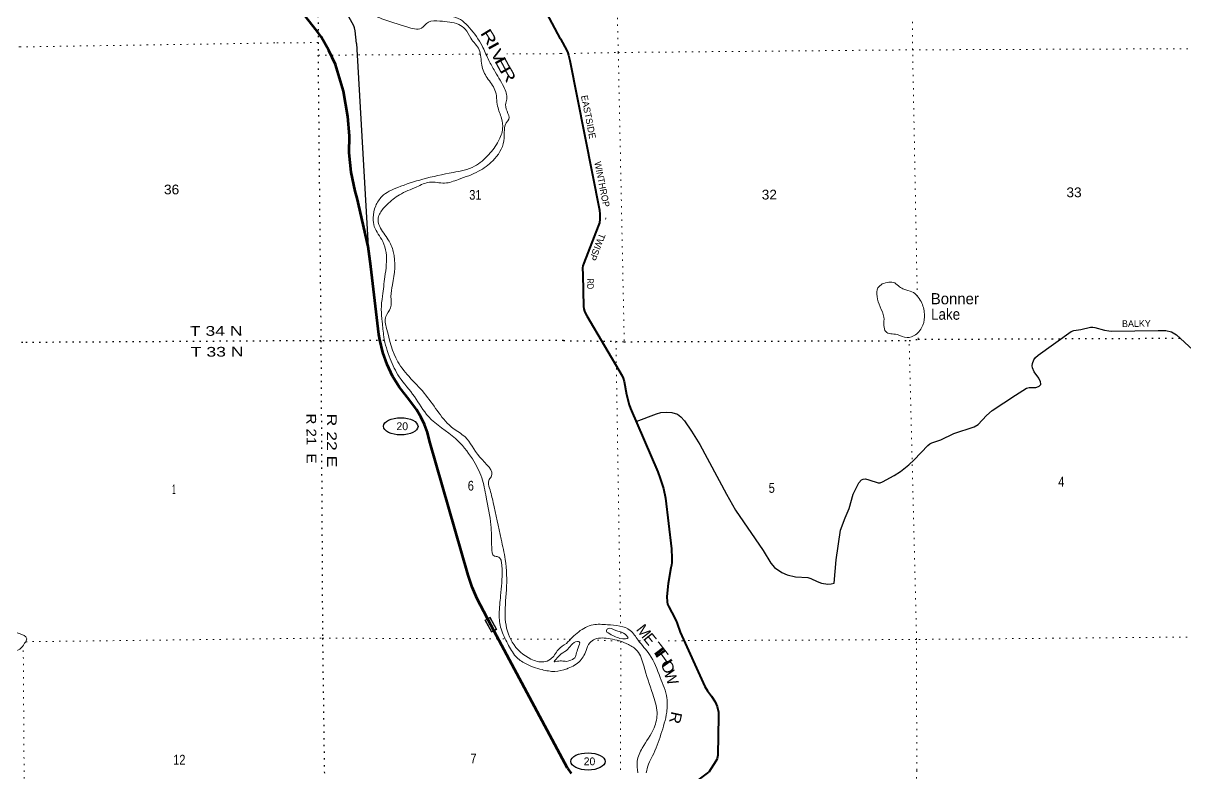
# Model space of a CAD drawing. Header units: feet. Extents: x 0 to 246606, y 183576 to 368785.
# Drawn here: x 204671 to 225542, y 322492 to 335958 of the extents above; entities that cross this region are included whole.
import ezdxf
from ezdxf.enums import TextEntityAlignment as Align

# ---------------------------------------------------------------- set-up
doc = ezdxf.new("R2010")
doc.units = ezdxf.units.FT
doc.header["$LTSCALE"] = 80
doc.linetypes.add('DOTTED', pattern=[1.5, 0.3, -1.2])
for name, color, linetype, lineweight in [('17', 7, 'Continuous', 25), ('23', 7, 'Continuous', 70), ('26', 7, 'Continuous', 40), ('29', 7, 'Continuous', 25), ('30', 7, 'Continuous', 25), ('39', 7, 'Continuous', 13), ('41', 7, 'Continuous', 13), ('59', 7, 'Continuous', 13), ('6', 7, 'DOTTED', 25), ('7', 7, 'DOTTED', 13)]:
    doc.layers.add(name, color=color, linetype=linetype, lineweight=lineweight)
doc.layers.add('27', color=7, linetype='Continuous')

msp = doc.modelspace()

# ---------------------------------------------------------------- linework, layer by layer
at = {"layer": '17'}
for centre in [(211455.03, 328715.94), (214820.07, 322695.68)]:
    msp.add_ellipse(centre, major_axis=(309.24, -1), ratio=0.500121, dxfattribs=at)
at = {"layer": '23'}
msp.add_line((214453.25, 322576.04), (214517.04, 322479.31), dxfattribs=at)
for points in [[(210865.96, 331947.01), (210670.26, 332814.95), (210634.53, 332940.87), (210563.82, 333281.92), (210529.14, 333628.5), (210534.98, 333933.45), (210505.55, 334283.71), (210425.13, 334734.99), (210278.98, 335215.2), (210163.21, 335469.98), (210021.44, 335711.26), (209943.75, 335822.65), (209594.38, 336273.58)], [(214453.25, 322576.04), (213133, 325038.89), (212824.5, 325614.38), (212735.01, 325827.53), (212663.7, 326040.91), (211971.8, 328455.33), (211935.08, 328604.06), (211883.02, 328748.14), (211816.18, 328885.99), (211735.3, 329016.09), (211717.19, 329041.51), (211615.01, 329183.13), (211426.2, 329423.16), (211306.13, 329619.66), (211207.26, 329827.63), (211130.66, 330044.8), (211077.19, 330268.79), (211061.9, 330363.42), (210914.8, 331587.84), (210865.96, 331947.01)]]:
    msp.add_lwpolyline(points, dxfattribs=at)
at = {"layer": '26'}
for points in [[(214327.11, 335676.05), (213876.11, 336529.96)], [(214327.11, 335676.05), (214440.77, 335466.25), (214457.1, 335426.44), (214469.83, 335386.09), (214493.17, 335290.4), (215028.05, 332598.68), (215032.29, 332530.72), (215032.42, 332440.54), (215023.84, 332372.7), (215002.58, 332314.09), (214742.78, 331646.43), (214725.6, 331601.58), (214720.48, 331563.59), (214726.44, 331438.28), (214740.12, 330868.36), (214742.58, 330826.41), (214754.2, 330787.51), (214774.42, 330743.59), (214795.64, 330701.11), (215432.26, 329625.12), (215452.55, 329580.84), (215468.55, 329522.03), (215510.8, 329287.57), (215559.15, 329099.6), (215580.96, 329038.23), (216073.48, 327896.86), (216117.85, 327779.62), (216176.3, 327599.73), (216211.33, 327426.3), (216321.69, 326513.09), (216326.84, 326346.64), (216322.76, 326267.81), (216316.39, 326223.21), (216310.02, 326176.49), (216261.8, 325893.97), (216237.35, 325657.53), (216242.1, 325562.72), (216249.53, 325519.19), (216269.54, 325473.6), (216324.02, 325374.55), (216402.71, 325220.92), (216423.57, 325173.02), (216477.31, 325020.8), (216917.06, 324042.43), (216965.87, 323963.54), (217038.03, 323870.1), (217103.82, 323766.03), (217139.06, 323680.57), (217161.13, 323583.39), (217165.19, 323506.75), (217150.47, 322807.5), (217146.81, 322777.97), (217139.91, 322750.89), (217130.89, 322729.13), (217114.01, 322700.4), (216992.86, 322503.3)], [(216633.03, 322235.38), (216992.86, 322503.3)]]:
    msp.add_lwpolyline(points, dxfattribs=at)
at = {"layer": '29'}
msp.add_line((210657.2, 335595.31), (210865.96, 331947.01), dxfattribs=at)
for points in [[(210657.2, 335595.31), (210635.38, 335823.92), (210624.53, 335873.89), (210609.33, 335913), (210522.44, 336071.63), (210460.55, 336160.73), (210405.17, 336217.22), (210357.38, 336249.82), (209936.04, 336462.77), (209858.95, 336510.58), (209814.42, 336554.04), (209775.32, 336614.88), (209749.26, 336719.18), (209618.95, 337579.68), (209588.55, 337697.02), (209566.83, 337762.21), (209514.7, 337870.86), (209458.23, 337953.43), (209349.64, 338075.12), (209247.36, 338167.34)], [(219242.19, 325896.94), (219275.34, 326320.44), (219357.21, 326851.43), (219442.41, 327072.29), (219510.35, 327238.49), (219584.81, 327495.44), (219683.57, 327703.43), (219734.09, 327753.53), (219764.71, 327767.53), (219803.14, 327771.8), (219863.52, 327755.51), (220032.35, 327701.69), (220067.92, 327703.43), (220110.63, 327716.25), (220319.35, 327832.97), (220435.2, 327904.28), (220584.67, 328023.94), (220680.67, 328112.43), (220926.99, 328374.02), (220960.49, 328400), (220998.93, 328421.37), (221155.91, 328472.19), (221394.62, 328588.64), (221760.74, 328707.03), (221831.7, 328748.29), (221977.73, 328909.76), (222083.67, 329000.43), (222501.4, 329276.3), (222699.53, 329400.18), (222745.62, 329412.81), (222865.12, 329416.81), (222912.18, 329429.9), (222927.12, 329438.45), (222944.21, 329453.41), (222954.88, 329468.37), (222957.02, 329479.05), (222948.48, 329517.51), (222916.91, 329580.76), (222834.03, 329694.3), (222803.27, 329764.3), (222799, 329801.69), (222805.1, 329846.94), (222828.9, 329909.6), (222860.93, 329953.4), (222909.79, 329993.57), (223499.15, 330421.54), (223550.64, 330439.51), (223674.57, 330454.43), (223845.81, 330495.32), (223888.02, 330499.33), (223926.46, 330490.79), (224097.48, 330446.8), (224178.43, 330433.09), (224225.4, 330426.68), (225066.79, 330438.64)], [(225066.79, 330438.64), (225202.12, 330437.5), (225301.61, 330414.92), (225391.59, 330359.83), (225687.56, 330088.4)], [(215682.72, 328802.41), (216048.22, 328939.96), (216130.38, 328961.97), (216224.34, 328970.51), (216322.56, 328966.24), (216426.53, 328937.69), (216489.12, 328885.04), (216553.18, 328816.67), (216678.67, 328627.32), (216830.4, 328391.96), (217304.99, 327498.85), (217471.81, 327209.34), (217967.71, 326487.77), (218103.19, 326256.19), (218171.75, 326177.81), (218302.31, 326088.02), (218398.09, 326049.6), (218546.38, 326011.18), (218769.11, 325998.48), (218825.16, 325981.23), (218938.25, 325926.53), (219013.07, 325895.76), (219128.37, 325882.94), (219188.16, 325887.21), (219242.19, 325896.94)]]:
    msp.add_lwpolyline(points, dxfattribs=at)
at = {"layer": '39'}
for points in [[(209990.7, 339418.64), (209951, 339525.28), (209960.66, 339561.78), (209992.96, 339564.19), (210052.91, 339453.76), (210164.65, 339238.86), (210467.31, 338777.69), (210793.85, 338181.39), (210857.13, 337798.15), (210785.07, 337411.23), (210639.34, 337265.95), (210298.33, 337061.69), (210106.38, 336895.63), (210108.16, 336750.13), (210189.69, 336692.51), (210367.84, 336664.37), (210842.48, 336350.82), (211515.61, 336102.27), (211742.88, 336084.92), (211898.57, 336076.71), (212227.68, 336096.9), (212562.27, 335999.93), (212689.06, 335876.16), (212917.33, 335549.5), (213025.25, 335316.37), (213130.71, 335119.58), (213304.17, 334814.48), (213359.36, 334596.87), (213336.38, 334493.51), (213378.27, 334207.02), (213376.27, 334204.97), (213305.89, 333846.37), (213108.2, 333488.23), (212853.89, 333299.18), (212489.97, 333151.23), (212242.23, 333085.55), (211973.29, 333102.48), (211741.94, 333018.81), (211430.49, 332875.55), (211210.33, 332703.08), (211082.93, 332545.9), (211049.62, 332460.6), (211075.74, 332307.31), (211230.2, 332068.68), (211319.67, 331857.55), (211306.77, 331259.13), (211276.99, 331050.59), (211271.45, 330842.34), (211184.43, 330687.67), (211199.14, 330475.63), (211400.43, 329877.81), (211906.87, 329275.62), (212399.1, 328679.33), (212609.1, 328526.26), (212874.19, 328163.67), (213078.57, 327808.42), (213036.9, 327745.25), (213048.71, 327605.94), (213116.49, 327350.08), (213259.98, 326686.87), (213331.09, 326323.93), (213353.94, 325776.48), (213332.05, 325252.73), (213458.38, 324835.89), (213793.44, 324534.79), (214022.37, 324485.03), (214145.07, 324531), (214284.42, 324702.48), (214431.69, 324816.67)], [(210759.08, 336230.55), (210641.46, 336265.5), (210592.8, 336279.05), (210597.11, 336256.87), (210672.58, 336199.18), (210818.61, 336154.48), (211117.05, 336038.87), (211563.37, 335892.74), (211824.31, 335869.65), (211950.28, 335978.31), (212158.18, 335997.01), (212496.36, 335936.47), (212614.58, 335853.02), (212711.55, 335688.47), (212863.6, 335482.15), (212909.38, 335207.83), (213009.22, 334974.59), (213147.25, 334757.99), (213195.27, 334465.51), (213264.61, 334248.07), (213285.04, 334064.4), (213210.96, 333843.19), (213034.11, 333598.49), (212780.05, 333389.23), (212395.48, 333277.41), (211851.38, 333157.58), (211402.6, 333008.6), (211115.64, 332845.43), (211004.55, 332676.32), (210958.71, 332459.49), (210978.79, 332304.11), (211131.55, 332039.18), (211190.59, 331837.79), (211169.63, 331402.98), (211125.37, 331056.82), (211104.06, 330816.05), (211122.91, 330595.97), (211150.46, 330325.47), (211264.4, 329930.72), (211428, 329605.29), (211701.07, 329250.88), (211954.01, 328890.16), (212437.69, 328497.89), (212741.24, 328129.71), (212909.03, 327792.2), (212990.07, 327443.53), (213074.96, 326945.34), (213088.03, 326537.23), (213136.35, 326386.23), (213201.17, 326372.87), (213248.18, 326328.98), (213267.25, 326256.45), (213274.77, 326137.3), (213248.12, 325672.11), (213223.84, 325344.38), (213257.42, 325075.98), (213375.84, 324810.63), (213522.1, 324582.01), (213693.41, 324452.72), (213993.77, 324345.23), (214222.49, 324313.66), (214436.01, 324356.79)], [(220101.53, 331275.22), (220329.82, 331292.62), (220418.5, 331223.56), (220495.14, 331178.8), (220640.5, 331131.75), (220803.56, 330957.32), (220863.34, 330734.8), (220836.27, 330532.83), (220702.18, 330361.59), (220552.39, 330309.64), (220372.69, 330364.91), (220168.73, 330418.26), (220136.81, 330527.5), (220135.38, 330677.05), (220069.39, 330863.22), (220013.53, 331051.37), (220028.28, 331204.89), (220106.31, 331275.58)], [(204142.53, 324854.92), (204105.67, 324942), (204142.36, 325081.91), (204214.42, 325137.36), (204358.48, 325088.59), (204598.04, 324996.52), (204732.56, 324901.15), (204695.19, 324817.83), (204611.59, 324713.73), (204496.81, 324682.01), (204344.79, 324720.57), (204204.38, 324801.73), (204142.53, 324854.92)], [(214431.69, 324816.67), (214651.26, 325024.33), (214910.5, 325150.61), (215167.24, 325151.62), (215579.22, 325048.96), (215720.03, 324872.59), (215925.24, 324619.18), (216117.68, 324204.17), (216235.51, 323835.92), (216232.5, 323583.33), (216129.87, 323183.62), (215976.74, 322794.22), (215907.44, 322648.99), (215864.61, 322492.34)], [(215392.53, 324904.93), (215180.81, 325004.05), (215148.59, 325036.51), (215170.99, 325076.84), (215316.42, 325047.97), (215457.74, 325000.94), (215538.28, 324917.77), (215392.53, 324904.93)], [(214432.14, 324356.01), (214655.2, 324480.72), (214785.38, 324686.33), (214850.62, 324827.52), (214943.86, 324891.82), (215214.76, 324898.83), (215543.88, 324798.52), (215701.11, 324684.73), (215821.34, 324413.47), (215981.07, 323905.63), (216060.65, 323575.93), (216007.02, 323301.31), (215793.34, 322936.39), (215703.46, 322698.3), (215713.02, 322490.84)], [(214434.7, 324492.49), (214566.5, 324543.71), (214642.05, 324737.41), (214660.66, 324844.44), (214628.35, 324852.65), (214518.93, 324784.37), (214432.89, 324687.41)], [(214432.89, 324687.41), (214313.86, 324607.84), (214244.06, 324532.21), (214210.29, 324485.31), (214240.54, 324489.72), (214341.43, 324501.06), (214434.7, 324492.49)]]:
    msp.add_spline(points, degree=3, dxfattribs=at)
at = {"layer": '59'}
for points in [[(213059.7, 325285.86), (213178.86, 325066.09), (213086.55, 325016.04), (212967.4, 325235.82)], [(213056.47, 325275), (212978.25, 325232.59), (213089.77, 325026.88), (213168.01, 325069.31)]]:
    msp.add_lwpolyline(points, close=True, dxfattribs=at)
at = {"layer": '6'}
msp.add_line((214379.29, 330256.38), (211252.37, 330255.44), dxfattribs=at)
for points in [[(209940.88, 339209.41), (209970.53, 335610.54), (209967.23, 335384.13), (210019.78, 330255.07), (210048.68, 324911.49), (210082, 322437.01)], [(211157.85, 330255.41), (210019.78, 330255.07), (204663.53, 330222.01), (199321.38, 330193.17), (193979.37, 330152.19), (188647.29, 330125.49), (183755.19, 330087.57)], [(214379.29, 330256.38), (215320.52, 330243.39), (215470.09, 330236.73), (220590.59, 330256.95), (220750.38, 330280.57), (225529.69, 330300.38)]]:
    msp.add_lwpolyline(points, dxfattribs=at)
at = {"layer": '7'}
for p, q in [((212880.79, 335402.7), (209967.23, 335384.13)), ((213020.99, 335403.59), (212993.64, 335403.42)), ((214329.65, 335411.93), (213363.34, 335405.78)), ((220750.38, 330280.57), (220748.05, 330403.78)), ((215320.52, 330243.39), (215404.19, 325133.16)), ((215406.05, 325019.64), (215407.91, 324906.08)), ((204687.14, 322386.81), (204671.07, 324776.29)), ((213427.08, 324895.94), (214430.96, 324891.31)), ((214505.41, 324888.9), (214430.96, 324891.31)), ((215375.19, 324860.75), (214901.52, 324876.08)), ((215408.64, 324849.31), (215402.1, 322487.85)), ((215764.59, 324861.52), (215730.71, 324861.34)), ((220698.68, 320110.6), (220725.47, 322539.98))]:
    msp.add_line(p, q, dxfattribs=at)
for points in [[(220735.86, 331048.04), (220651.98, 335480.15), (220619.56, 340787.13), (220561.42, 346091.92), (220470.93, 351392.78), (220390.33, 356639.05), (220332.19, 359943.97)], [(215175.42, 346177.86), (215177.97, 346032.32), (215228.04, 340733.63), (215363.01, 335432.59), (215470.09, 330236.73)], [(214329.65, 335411.93), (215363.01, 335432.59), (220651.98, 335480.15), (225996.3, 335501.78), (231311.19, 335604.08), (236631.79, 335617.45), (241966.79, 335691.38)], [(209970.53, 335610.54), (209192.43, 335603.6), (204612.81, 335532.99), (199284.84, 335500.28), (193930.57, 335471.28), (188616.94, 335422.57), (188572.15, 335422)], [(220725.47, 322539.98), (220723.27, 324887.21), (220590.59, 330256.95)], [(245100.44, 324902.18), (242078.38, 324920.17), (236723.43, 324910.98), (231390.99, 324972.43), (226066.25, 324934.84), (220723.27, 324887.21), (216172.34, 324863.63)], [(204719.23, 324846.41), (210048.68, 324911.49), (213329.3, 324896.39)]]:
    msp.add_lwpolyline(points, dxfattribs=at)

# ---------------------------------------------------------------- texts
at = {"layer": '17'}
for p in [(211481.63, 328647.63), (214846.12, 322627.37)]:
    msp.add_text('20', height=140, dxfattribs=at).set_placement(p, align=Align.CENTER)
at = {"layer": '27'}
for s, rotation, p in [('EASTSIDE', 281.239, (214691.56, 334651.19)), ('-', 266.083, (215093.87, 332476)), ('TWISP', 248.738, (215025.04, 332196.25))]:
    msp.add_text(s, height=120, rotation=rotation, dxfattribs=at).set_placement(p)
for s, rotation, width, p in [('WINTHROP', 281.239, 0.95, (214932.4, 333459.94)), ('RD', 271.375, 0.8, (214798.09, 331370.49))]:
    msp.add_text(s, height=120, rotation=rotation, dxfattribs=dict(at, width=width)).set_placement(p)
at = {"layer": '30'}
msp.add_text('BALKY', height=120, rotation=0.814, dxfattribs=at).set_placement((224673.6, 330503.06), align=Align.CENTER)
at = {"layer": '41'}
for s, rotation, width, p in [('R', 301.4, 1.5, (212950.75, 335659.13)), ('I', 298.734, 1.7, (213035.18, 335506.07)), ('V', 295.947, 1.35, (213116.61, 335325.83)), ('E', 298.356, 1.6, (213197.81, 335163.69)), ('R', 299.922, 1.45, (213298.24, 334988.89)), ('T', 307.825, 1.95, (216022.89, 324613.98)), ('H', 305.522, 1.65, (216102.99, 324491.51)), ('O', 295.573, 1.15, (216164.11, 324351.89)), ('R', 257.888, 1.1, (216296.81, 323501.14))]:
    msp.add_text(s, height=200, rotation=rotation, dxfattribs=dict(at, width=width)).set_placement(p, align=Align.CENTER)
msp.add_text('Bonner', height=200, dxfattribs=at).set_placement((220978.94, 330909.25))
at = {"layer": '41', "width": 0.9}
msp.add_text('Lake', height=200, dxfattribs=at).set_placement((220983.58, 330631.16))
at = {"layer": '41'}
for s, rotation, p in [('M', 307.987, (215741.86, 324974.62)), ('E', 309.177, (215857.39, 324829.93)), ('W', 290.281, (216221.93, 324166.51))]:
    msp.add_text(s, height=200, rotation=rotation, dxfattribs=at).set_placement(p, align=Align.CENTER)
at = {"layer": '6'}
for s, rotation, width, p in [('T 34 N', 0.354, 1.35, (207664.72, 330340.54)), ('T 33 N', 0.354, 1.35, (207681.77, 329965.54)), ('R 21  E', 270.31, 1.15, (209758.95, 328945.15)), ('R 22 E', 270.31, 1.35, (210126.45, 328943.48))]:
    msp.add_text(s, height=175, rotation=rotation, dxfattribs=dict(at, width=width)).set_placement(p)
at = {"layer": '7'}
for s, width, p in [('36', 1.05, (207200.11, 332883.83)), ('31', 0.85, (212684.34, 332787.78)), ('32', 1.05, (217940.59, 332791.59)), ('33', 1.05, (223415.61, 332832.79)), ('6', 0.85, (212658.17, 327562.11)), ('5', 0.85, (218065.53, 327521.67)), ('4', 0.85, (223268.17, 327634.02)), ('1', 0.4, (207346.42, 327497.68)), ('12', 0.85, (207364.8, 322639.72)), ('7', 0.85, (212705.56, 322661.41))]:
    msp.add_text(s, height=175, dxfattribs=dict(at, width=width)).set_placement(p)

doc.saveas('drawing.dxf')
